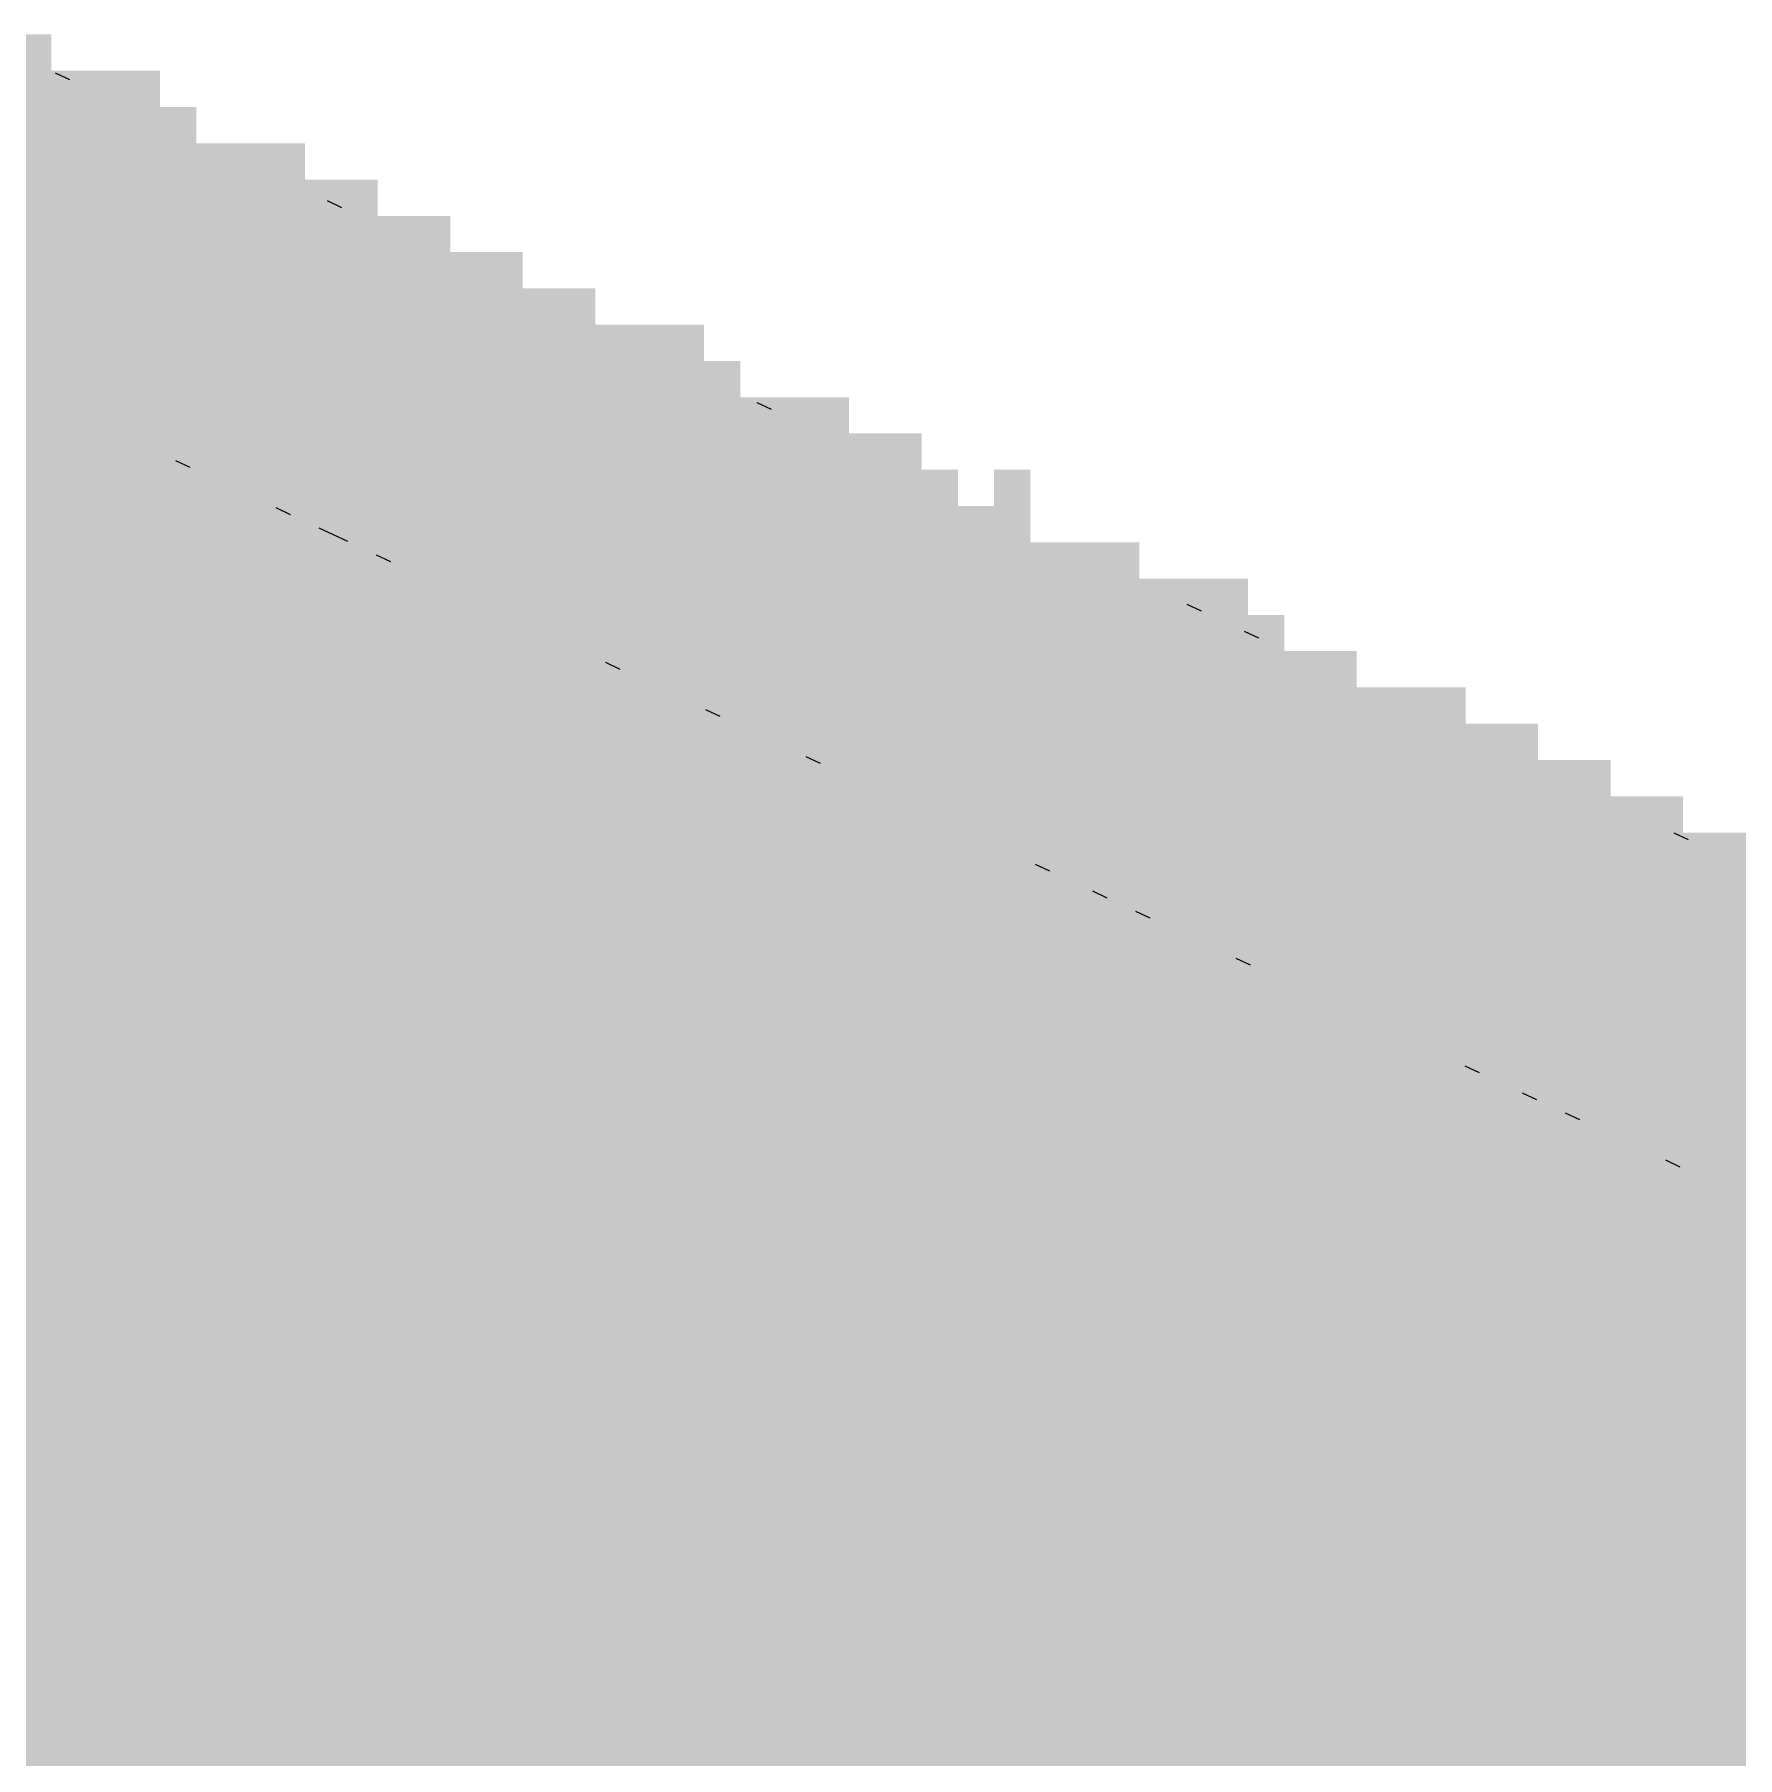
# Model space of a CAD drawing. Header units: millimetres. Extents: x 5 to 1315, y 5 to 292.
# Drawn here: x 1197.866 to 1202.392, y 100.593 to 105.173 of the extents above; entities that cross this region are included whole.
import ezdxf

# ---------------------------------------------------------------- set-up
doc = ezdxf.new("R2010")
doc.units = ezdxf.units.MM
doc.layers.add('EXISTING', color=7, linetype='Continuous')
doc.layers.add('IMAGES', color=7, linetype='Continuous')

# ---------------------------------------------------------------- blocks, each defined once
blk = doc.blocks.new('SHEET_03')
at = {"layer": 'EXISTING', "color": 250, "lineweight": 9}
for p, q in [((297.9598, 105.0517), (297.9217, 105.0696)), ((298.6831, 104.7122), (298.645, 104.7301)), ((299.8251, 104.176), (299.7871, 104.1939)), ((298.2413, 104.0401), (298.2794, 104.0223)), ((298.5078, 103.915), (298.5459, 103.8972)), ((298.622, 103.8614), (298.6981, 103.8257)), ((298.7743, 103.7899), (298.8123, 103.7721)), ((300.9671, 103.6399), (300.9291, 103.6578)), ((301.1194, 103.5684), (301.0813, 103.5863)), ((299.3833, 103.504), (299.4214, 103.4861)), ((299.6498, 103.3789), (299.6879, 103.361)), ((299.9163, 103.2538), (299.9544, 103.2359)), ((302.2614, 103.0323), (302.2234, 103.0501)), ((300.5254, 102.9678), (300.5634, 102.95)), ((300.6776, 102.8963), (300.7157, 102.8785)), ((300.7918, 102.8427), (300.8299, 102.8249)), ((301.0583, 102.7176), (301.0964, 102.6998)), ((301.6674, 102.4317), (301.7055, 102.4138)), ((301.8197, 102.3602), (301.8577, 102.3423)), ((301.9339, 102.3066), (301.9719, 102.2887)), ((302.2003, 102.1815), (302.2384, 102.1636))]:
    blk.add_line(p, q, dxfattribs=at)
at = {"layer": 'IMAGES', "color": 7}
for points in [[(297.7182, 105.0761), (297.9109, 105.0761), (297.7182, 105.1725), (297.9109, 105.1725)], [(297.7182, 104.9797), (297.9109, 104.9797), (297.7182, 105.0761), (297.9109, 105.0761)], [(297.9109, 104.9797), (298.0073, 104.9797), (297.9109, 105.0761), (298.0073, 105.0761)], [(298.0073, 104.9797), (298.2, 104.9797), (298.0073, 105.0761), (298.2, 105.0761)], [(296.6582, 104.8833), (297.9109, 104.8833), (296.6582, 104.9797), (297.9109, 104.9797)], [(297.9109, 104.8833), (298.0073, 104.8833), (297.9109, 104.9797), (298.0073, 104.9797)], [(298.0073, 104.8833), (298.1036, 104.8833), (298.0073, 104.9797), (298.1036, 104.9797)], [(298.1036, 104.8833), (298.2, 104.8833), (298.1036, 104.9797), (298.2, 104.9797)], [(298.2, 104.8833), (298.2964, 104.8833), (298.2, 104.9797), (298.2964, 104.9797)], [(296.8509, 104.7869), (298.1036, 104.7869), (296.8509, 104.8833), (298.1036, 104.8833)], [(298.1036, 104.7869), (298.2, 104.7869), (298.1036, 104.8833), (298.2, 104.8833)], [(298.2, 104.7869), (298.2964, 104.7869), (298.2, 104.8833), (298.2964, 104.8833)], [(298.2964, 104.7869), (298.3927, 104.7869), (298.2964, 104.8833), (298.3927, 104.8833)], [(298.3927, 104.7869), (298.4891, 104.7869), (298.3927, 104.8833), (298.4891, 104.8833)], [(298.4891, 104.7869), (298.5855, 104.7869), (298.4891, 104.8833), (298.5855, 104.8833)], [(297.14, 104.6905), (298.2964, 104.6905), (297.14, 104.7869), (298.2964, 104.7869)], [(298.2964, 104.6905), (298.3927, 104.6905), (298.2964, 104.7869), (298.3927, 104.7869)], [(298.3927, 104.6905), (298.4891, 104.6905), (298.3927, 104.7869), (298.4891, 104.7869)], [(298.4891, 104.6905), (298.5855, 104.6905), (298.4891, 104.7869), (298.5855, 104.7869)], [(298.5855, 104.6905), (298.6818, 104.6905), (298.5855, 104.7869), (298.6818, 104.7869)], [(298.6818, 104.6905), (298.7782, 104.6905), (298.6818, 104.7869), (298.7782, 104.7869)], [(297.2364, 104.5941), (298.4891, 104.5941), (297.2364, 104.6905), (298.4891, 104.6905)], [(298.4891, 104.5941), (298.5855, 104.5941), (298.4891, 104.6905), (298.5855, 104.6905)], [(298.5855, 104.5941), (298.6818, 104.5941), (298.5855, 104.6905), (298.6818, 104.6905)], [(298.6818, 104.5941), (298.7782, 104.5941), (298.6818, 104.6905), (298.7782, 104.6905)], [(298.7782, 104.5941), (298.8745, 104.5941), (298.7782, 104.6905), (298.8745, 104.6905)], [(298.8745, 104.5941), (298.9709, 104.5941), (298.8745, 104.6905), (298.9709, 104.6905)], [(297.6218, 104.4977), (298.6818, 104.4977), (297.6218, 104.5941), (298.6818, 104.5941)], [(298.6818, 104.4977), (298.8745, 104.4977), (298.6818, 104.5941), (298.8745, 104.5941)], [(298.8745, 104.4977), (298.9709, 104.4977), (298.8745, 104.5941), (298.9709, 104.5941)], [(298.9709, 104.4977), (299.0673, 104.4977), (298.9709, 104.5941), (299.0673, 104.5941)], [(299.0673, 104.4977), (299.1636, 104.4977), (299.0673, 104.5941), (299.1636, 104.5941)], [(297.8145, 104.4013), (298.8745, 104.4013), (297.8145, 104.4977), (298.8745, 104.4977)], [(298.8745, 104.4013), (298.9709, 104.4013), (298.8745, 104.4977), (298.9709, 104.4977)], [(298.9709, 104.4013), (299.0673, 104.4013), (298.9709, 104.4977), (299.0673, 104.4977)], [(299.0673, 104.4013), (299.1636, 104.4013), (299.0673, 104.4977), (299.1636, 104.4977)], [(299.1636, 104.4013), (299.26, 104.4013), (299.1636, 104.4977), (299.26, 104.4977)], [(299.26, 104.4013), (299.3564, 104.4013), (299.26, 104.4977), (299.3564, 104.4977)], [(297.8145, 104.3049), (297.9109, 104.3049), (297.8145, 104.4013), (297.9109, 104.4013)], [(297.9109, 104.3049), (299.0673, 104.3049), (297.9109, 104.4013), (299.0673, 104.4013)], [(299.0673, 104.3049), (299.1636, 104.3049), (299.0673, 104.4013), (299.1636, 104.4013)], [(299.1636, 104.3049), (299.3564, 104.3049), (299.1636, 104.4013), (299.3564, 104.4013)], [(299.3564, 104.3049), (299.6455, 104.3049), (299.3564, 104.4013), (299.6455, 104.4013)], [(297.8145, 104.2085), (297.9109, 104.2085), (297.8145, 104.3049), (297.9109, 104.3049)], [(297.9109, 104.2085), (298.0073, 104.2085), (297.9109, 104.3049), (298.0073, 104.3049)], [(298.0073, 104.2085), (298.1036, 104.2085), (298.0073, 104.3049), (298.1036, 104.3049)], [(298.1036, 104.2085), (298.2, 104.2085), (298.1036, 104.3049), (298.2, 104.3049)], [(298.2, 104.2085), (299.3564, 104.2085), (298.2, 104.3049), (299.3564, 104.3049)], [(299.3564, 104.2085), (299.4527, 104.2085), (299.3564, 104.3049), (299.4527, 104.3049)], [(299.4527, 104.2085), (299.5491, 104.2085), (299.4527, 104.3049), (299.5491, 104.3049)], [(299.5491, 104.2085), (299.6455, 104.2085), (299.5491, 104.3049), (299.6455, 104.3049)], [(299.6455, 104.2085), (299.7418, 104.2085), (299.6455, 104.3049), (299.7418, 104.3049)], [(297.8145, 104.1121), (297.9109, 104.1121), (297.8145, 104.2085), (297.9109, 104.2085)], [(297.9109, 104.1121), (298.0073, 104.1121), (297.9109, 104.2085), (298.0073, 104.2085)], [(298.0073, 104.0157), (298.1036, 104.0157), (298.0073, 104.2085), (298.1036, 104.2085)], [(298.1036, 104.1121), (298.2, 104.1121), (298.1036, 104.2085), (298.2, 104.2085)], [(298.2, 104.1121), (298.2964, 104.1121), (298.2, 104.2085), (298.2964, 104.2085)], [(298.2964, 104.1121), (298.3927, 104.1121), (298.2964, 104.2085), (298.3927, 104.2085)], [(298.3927, 104.1121), (299.5491, 104.1121), (298.3927, 104.2085), (299.5491, 104.2085)], [(299.5491, 104.1121), (299.6455, 104.1121), (299.5491, 104.2085), (299.6455, 104.2085)], [(299.6455, 104.1121), (299.7418, 104.1121), (299.6455, 104.2085), (299.7418, 104.2085)], [(299.7418, 104.1121), (299.8382, 104.1121), (299.7418, 104.2085), (299.8382, 104.2085)], [(299.8382, 104.1121), (299.9345, 104.1121), (299.8382, 104.2085), (299.9345, 104.2085)], [(299.9345, 104.1121), (300.0309, 104.1121), (299.9345, 104.2085), (300.0309, 104.2085)], [(295.7909, 104.0157), (297.9109, 104.0157), (295.7909, 104.1121), (297.9109, 104.1121)], [(297.9109, 104.0157), (298.0073, 104.0157), (297.9109, 104.1121), (298.0073, 104.1121)], [(298.1036, 104.0157), (298.2, 104.0157), (298.1036, 104.1121), (298.2, 104.1121)], [(298.2, 103.9193), (298.2964, 103.9193), (298.2, 104.1121), (298.2964, 104.1121)], [(298.2964, 103.9193), (298.3927, 103.9193), (298.2964, 104.1121), (298.3927, 104.1121)], [(298.3927, 104.0157), (298.4891, 104.0157), (298.3927, 104.1121), (298.4891, 104.1121)], [(298.4891, 104.0157), (298.5855, 104.0157), (298.4891, 104.1121), (298.5855, 104.1121)], [(298.5855, 104.0157), (299.6455, 104.0157), (298.5855, 104.1121), (299.6455, 104.1121)], [(299.6455, 104.0157), (299.9345, 104.0157), (299.6455, 104.1121), (299.9345, 104.1121)], [(299.9345, 104.0157), (300.0309, 104.0157), (299.9345, 104.1121), (300.0309, 104.1121)], [(300.0309, 103.9193), (300.1273, 103.9193), (300.0309, 104.1121), (300.1273, 104.1121)], [(300.1273, 104.0157), (300.2236, 104.0157), (300.1273, 104.1121), (300.2236, 104.1121)], [(296.08, 103.9193), (298.1036, 103.9193), (296.08, 104.0157), (298.1036, 104.0157)], [(298.1036, 103.9193), (298.2, 103.9193), (298.1036, 104.0157), (298.2, 104.0157)], [(298.3927, 103.9193), (298.5855, 103.9193), (298.3927, 104.0157), (298.5855, 104.0157)], [(298.5855, 103.9193), (298.7782, 103.9193), (298.5855, 104.0157), (298.7782, 104.0157)], [(298.7782, 103.9193), (299.9345, 103.9193), (298.7782, 104.0157), (299.9345, 104.0157)], [(299.9345, 103.9193), (300.0309, 103.9193), (299.9345, 104.0157), (300.0309, 104.0157)], [(300.1273, 103.9193), (300.2236, 103.9193), (300.1273, 104.0157), (300.2236, 104.0157)], [(300.2236, 103.9193), (300.32, 103.9193), (300.2236, 104.0157), (300.32, 104.0157)], [(300.4164, 103.9193), (300.5127, 103.9193), (300.4164, 104.0157), (300.5127, 104.0157)], [(296.2727, 103.8229), (298.3927, 103.8229), (296.2727, 103.9193), (298.3927, 103.9193)], [(298.3927, 103.8229), (298.4891, 103.8229), (298.3927, 103.9193), (298.4891, 103.9193)], [(298.4891, 103.8229), (298.6818, 103.8229), (298.4891, 103.9193), (298.6818, 103.9193)], [(298.6818, 103.8229), (298.7782, 103.8229), (298.6818, 103.9193), (298.7782, 103.9193)], [(298.7782, 103.8229), (298.8745, 103.8229), (298.7782, 103.9193), (298.8745, 103.9193)], [(298.8745, 103.8229), (298.9709, 103.8229), (298.8745, 103.9193), (298.9709, 103.9193)], [(298.9709, 103.8229), (300.0309, 103.8229), (298.9709, 103.9193), (300.0309, 103.9193)], [(300.0309, 103.8229), (300.1273, 103.8229), (300.0309, 103.9193), (300.1273, 103.9193)], [(300.1273, 103.8229), (300.2236, 103.8229), (300.1273, 103.9193), (300.2236, 103.9193)], [(300.2236, 103.8229), (300.4164, 103.8229), (300.2236, 103.9193), (300.4164, 103.9193)], [(300.4164, 103.8229), (300.5127, 103.8229), (300.4164, 103.9193), (300.5127, 103.9193)], [(296.4655, 103.7265), (298.4891, 103.7265), (296.4655, 103.8229), (298.4891, 103.8229)], [(298.4891, 103.7265), (298.5855, 103.7265), (298.4891, 103.8229), (298.5855, 103.8229)], [(298.5855, 103.7265), (298.6818, 103.7265), (298.5855, 103.8229), (298.6818, 103.8229)], [(298.6818, 103.7265), (298.7782, 103.7265), (298.6818, 103.8229), (298.7782, 103.8229)], [(298.7782, 103.7265), (298.8745, 103.7265), (298.7782, 103.8229), (298.8745, 103.8229)], [(298.8745, 103.7265), (298.9709, 103.7265), (298.8745, 103.8229), (298.9709, 103.8229)], [(298.9709, 103.7265), (299.0673, 103.7265), (298.9709, 103.8229), (299.0673, 103.8229)], [(299.0673, 103.7265), (299.1636, 103.7265), (299.0673, 103.8229), (299.1636, 103.8229)], [(299.1636, 103.7265), (300.4164, 103.7265), (299.1636, 103.8229), (300.4164, 103.8229)], [(300.4164, 103.7265), (300.5127, 103.7265), (300.4164, 103.8229), (300.5127, 103.8229)], [(300.5127, 103.7265), (300.6091, 103.7265), (300.5127, 103.8229), (300.6091, 103.8229)], [(300.6091, 103.7265), (300.7055, 103.7265), (300.6091, 103.8229), (300.7055, 103.8229)], [(300.7055, 103.7265), (300.8018, 103.7265), (300.7055, 103.8229), (300.8018, 103.8229)], [(296.6582, 103.6301), (298.7782, 103.6301), (296.6582, 103.7265), (298.7782, 103.7265)], [(298.7782, 103.6301), (298.8745, 103.6301), (298.7782, 103.7265), (298.8745, 103.7265)], [(298.8745, 103.6301), (299.0673, 103.6301), (298.8745, 103.7265), (299.0673, 103.7265)], [(299.0673, 103.6301), (299.1636, 103.6301), (299.0673, 103.7265), (299.1636, 103.7265)], [(299.1636, 103.6301), (299.26, 103.6301), (299.1636, 103.7265), (299.26, 103.7265)], [(299.26, 103.6301), (300.5127, 103.6301), (299.26, 103.7265), (300.5127, 103.7265)], [(300.5127, 103.6301), (300.8018, 103.6301), (300.5127, 103.7265), (300.8018, 103.7265)], [(300.8018, 103.6301), (300.8982, 103.6301), (300.8018, 103.7265), (300.8982, 103.7265)], [(300.8982, 103.6301), (301.0909, 103.6301), (300.8982, 103.7265), (301.0909, 103.7265)], [(296.7545, 103.5337), (298.8745, 103.5337), (296.7545, 103.6301), (298.8745, 103.6301)], [(298.8745, 103.5337), (298.9709, 103.5337), (298.8745, 103.6301), (298.9709, 103.6301)], [(298.9709, 103.5337), (299.0673, 103.5337), (298.9709, 103.6301), (299.0673, 103.6301)], [(299.0673, 103.5337), (299.1636, 103.5337), (299.0673, 103.6301), (299.1636, 103.6301)], [(299.1636, 103.5337), (299.26, 103.5337), (299.1636, 103.6301), (299.26, 103.6301)], [(299.26, 103.5337), (299.5491, 103.5337), (299.26, 103.6301), (299.5491, 103.6301)], [(299.5491, 103.5337), (300.8018, 103.5337), (299.5491, 103.6301), (300.8018, 103.6301)], [(300.8018, 103.5337), (300.8982, 103.5337), (300.8018, 103.6301), (300.8982, 103.6301)], [(300.8982, 103.5337), (300.9945, 103.5337), (300.8982, 103.6301), (300.9945, 103.6301)], [(300.9945, 103.5337), (301.0909, 103.5337), (300.9945, 103.6301), (301.0909, 103.6301)], [(301.0909, 103.5337), (301.1873, 103.5337), (301.0909, 103.6301), (301.1873, 103.6301)], [(297.0436, 103.4373), (299.1636, 103.4373), (297.0436, 103.5337), (299.1636, 103.5337)], [(299.1636, 103.4373), (299.26, 103.4373), (299.1636, 103.5337), (299.26, 103.5337)], [(299.26, 103.4373), (299.5491, 103.4373), (299.26, 103.5337), (299.5491, 103.5337)], [(299.5491, 103.4373), (299.6455, 103.4373), (299.5491, 103.5337), (299.6455, 103.5337)], [(299.6455, 103.4373), (299.7418, 103.4373), (299.6455, 103.5337), (299.7418, 103.5337)], [(299.7418, 103.4373), (300.8982, 103.4373), (299.7418, 103.5337), (300.8982, 103.5337)], [(300.8982, 103.4373), (300.9945, 103.4373), (300.8982, 103.5337), (300.9945, 103.5337)], [(300.9945, 103.4373), (301.1873, 103.4373), (300.9945, 103.5337), (301.1873, 103.5337)], [(301.1873, 103.4373), (301.2836, 103.4373), (301.1873, 103.5337), (301.2836, 103.5337)], [(301.2836, 103.4373), (301.38, 103.4373), (301.2836, 103.5337), (301.38, 103.5337)], [(297.2364, 103.3409), (299.3564, 103.3409), (297.2364, 103.4373), (299.3564, 103.4373)], [(299.3564, 103.3409), (299.5491, 103.3409), (299.3564, 103.4373), (299.5491, 103.4373)], [(299.5491, 103.3409), (299.6455, 103.3409), (299.5491, 103.4373), (299.6455, 103.4373)], [(299.6455, 103.3409), (299.7418, 103.3409), (299.6455, 103.4373), (299.7418, 103.4373)], [(299.7418, 103.3409), (299.8382, 103.3409), (299.7418, 103.4373), (299.8382, 103.4373)], [(299.8382, 103.3409), (300.0309, 103.3409), (299.8382, 103.4373), (300.0309, 103.4373)], [(300.0309, 103.3409), (301.1873, 103.3409), (300.0309, 103.4373), (301.1873, 103.4373)], [(301.1873, 103.3409), (301.2836, 103.3409), (301.1873, 103.4373), (301.2836, 103.4373)], [(301.2836, 103.3409), (301.38, 103.3409), (301.2836, 103.4373), (301.38, 103.4373)], [(301.38, 103.3409), (301.4764, 103.3409), (301.38, 103.4373), (301.4764, 103.4373)], [(301.4764, 103.3409), (301.5727, 103.3409), (301.4764, 103.4373), (301.5727, 103.4373)], [(301.5727, 103.3409), (301.6691, 103.3409), (301.5727, 103.4373), (301.6691, 103.4373)], [(297.5255, 103.2445), (299.5491, 103.2445), (297.5255, 103.3409), (299.5491, 103.3409)], [(299.5491, 103.2445), (299.6455, 103.2445), (299.5491, 103.3409), (299.6455, 103.3409)], [(299.6455, 103.2445), (299.8382, 103.2445), (299.6455, 103.3409), (299.8382, 103.3409)], [(299.8382, 103.2445), (300.0309, 103.2445), (299.8382, 103.3409), (300.0309, 103.3409)], [(300.0309, 103.2445), (300.1273, 103.2445), (300.0309, 103.3409), (300.1273, 103.3409)], [(300.1273, 103.2445), (301.38, 103.2445), (300.1273, 103.3409), (301.38, 103.3409)], [(301.38, 103.2445), (301.5727, 103.2445), (301.38, 103.3409), (301.5727, 103.3409)], [(301.5727, 103.2445), (301.6691, 103.2445), (301.5727, 103.3409), (301.6691, 103.3409)], [(301.6691, 103.2445), (301.7655, 103.2445), (301.6691, 103.3409), (301.7655, 103.3409)], [(301.7655, 103.2445), (301.8618, 103.2445), (301.7655, 103.3409), (301.8618, 103.3409)], [(297.6218, 103.1481), (299.7418, 103.1481), (297.6218, 103.2445), (299.7418, 103.2445)], [(299.7418, 103.1481), (299.8382, 103.1481), (299.7418, 103.2445), (299.8382, 103.2445)], [(299.8382, 103.1481), (300.0309, 103.1481), (299.8382, 103.2445), (300.0309, 103.2445)], [(300.0309, 103.0517), (300.1273, 103.0517), (300.0309, 103.2445), (300.1273, 103.2445)], [(300.1273, 103.1481), (300.2236, 103.1481), (300.1273, 103.2445), (300.2236, 103.2445)], [(300.2236, 103.1481), (300.4164, 103.1481), (300.2236, 103.2445), (300.4164, 103.2445)], [(300.4164, 103.1481), (301.5727, 103.1481), (300.4164, 103.2445), (301.5727, 103.2445)], [(301.5727, 103.1481), (301.6691, 103.1481), (301.5727, 103.2445), (301.6691, 103.2445)], [(301.6691, 103.1481), (301.7655, 103.1481), (301.6691, 103.2445), (301.7655, 103.2445)], [(301.7655, 103.1481), (301.8618, 103.1481), (301.7655, 103.2445), (301.8618, 103.2445)], [(301.8618, 103.1481), (301.9582, 103.1481), (301.8618, 103.2445), (301.9582, 103.2445)], [(301.9582, 103.1481), (302.0545, 103.1481), (301.9582, 103.2445), (302.0545, 103.2445)], [(297.8145, 103.0517), (298.0073, 103.0517), (297.8145, 103.1481), (298.0073, 103.1481)], [(298.0073, 103.0517), (300.0309, 103.0517), (298.0073, 103.1481), (300.0309, 103.1481)], [(300.1273, 103.0517), (300.2236, 103.0517), (300.1273, 103.1481), (300.2236, 103.1481)], [(300.2236, 103.0517), (300.4164, 103.0517), (300.2236, 103.1481), (300.4164, 103.1481)], [(300.4164, 103.0517), (300.5127, 103.0517), (300.4164, 103.1481), (300.5127, 103.1481)], [(300.5127, 103.0517), (300.6091, 103.0517), (300.5127, 103.1481), (300.6091, 103.1481)], [(300.6091, 103.0517), (301.7655, 103.0517), (300.6091, 103.1481), (301.7655, 103.1481)], [(301.7655, 103.0517), (301.8618, 103.0517), (301.7655, 103.1481), (301.8618, 103.1481)], [(301.8618, 103.0517), (301.9582, 103.0517), (301.8618, 103.1481), (301.9582, 103.1481)], [(301.9582, 103.0517), (302.0545, 103.0517), (301.9582, 103.1481), (302.0545, 103.1481)], [(302.0545, 103.0517), (302.1509, 103.0517), (302.0545, 103.1481), (302.1509, 103.1481)], [(302.1509, 103.0517), (302.2473, 103.0517), (302.1509, 103.1481), (302.2473, 103.1481)], [(297.8145, 102.9553), (297.9109, 102.9553), (297.8145, 103.0517), (297.9109, 103.0517)], [(297.9109, 102.9553), (298.0073, 102.9553), (297.9109, 103.0517), (298.0073, 103.0517)], [(298.0073, 102.9553), (298.1036, 102.9553), (298.0073, 103.0517), (298.1036, 103.0517)], [(298.1036, 102.9553), (300.2236, 102.9553), (298.1036, 103.0517), (300.2236, 103.0517)], [(300.2236, 102.9553), (300.32, 102.9553), (300.2236, 103.0517), (300.32, 103.0517)], [(300.32, 102.9553), (300.4164, 102.9553), (300.32, 103.0517), (300.4164, 103.0517)], [(300.4164, 102.9553), (300.5127, 102.9553), (300.4164, 103.0517), (300.5127, 103.0517)], [(300.5127, 102.9553), (300.6091, 102.9553), (300.5127, 103.0517), (300.6091, 103.0517)], [(300.6091, 102.9553), (300.7055, 102.9553), (300.6091, 103.0517), (300.7055, 103.0517)], [(300.7055, 102.9553), (300.8018, 102.9553), (300.7055, 103.0517), (300.8018, 103.0517)], [(300.8018, 102.9553), (301.9582, 102.9553), (300.8018, 103.0517), (301.9582, 103.0517)], [(301.9582, 102.9553), (302.0545, 102.9553), (301.9582, 103.0517), (302.0545, 103.0517)], [(302.0545, 102.9553), (302.1509, 102.9553), (302.0545, 103.0517), (302.1509, 103.0517)], [(302.1509, 102.9553), (302.2473, 102.9553), (302.1509, 103.0517), (302.2473, 103.0517)], [(302.2473, 102.9553), (302.3436, 102.9553), (302.2473, 103.0517), (302.3436, 103.0517)], [(302.3436, 102.9553), (302.44, 102.9553), (302.3436, 103.0517), (302.44, 103.0517)], [(297.8145, 102.8589), (297.9109, 102.8589), (297.8145, 102.9553), (297.9109, 102.9553)], [(297.9109, 102.8589), (298.0073, 102.8589), (297.9109, 102.9553), (298.0073, 102.9553)], [(298.0073, 102.8589), (298.1036, 102.8589), (298.0073, 102.9553), (298.1036, 102.9553)], [(298.1036, 102.8589), (298.2, 102.8589), (298.1036, 102.9553), (298.2, 102.9553)], [(298.2, 102.8589), (298.2964, 102.8589), (298.2, 102.9553), (298.2964, 102.9553)], [(298.2964, 102.8589), (300.4164, 102.8589), (298.2964, 102.9553), (300.4164, 102.9553)], [(300.4164, 102.8589), (300.5127, 102.8589), (300.4164, 102.9553), (300.5127, 102.9553)], [(300.5127, 102.8589), (300.6091, 102.8589), (300.5127, 102.9553), (300.6091, 102.9553)], [(300.6091, 102.8589), (300.7055, 102.8589), (300.6091, 102.9553), (300.7055, 102.9553)], [(300.7055, 102.8589), (300.8018, 102.8589), (300.7055, 102.9553), (300.8018, 102.9553)], [(300.8018, 102.8589), (300.9945, 102.8589), (300.8018, 102.9553), (300.9945, 102.9553)], [(300.9945, 102.8589), (302.1509, 102.8589), (300.9945, 102.9553), (302.1509, 102.9553)], [(302.1509, 102.8589), (302.3436, 102.8589), (302.1509, 102.9553), (302.3436, 102.9553)], [(302.3436, 102.8589), (302.44, 102.8589), (302.3436, 102.9553), (302.44, 102.9553)], [(297.6218, 102.7625), (298.0073, 102.7625), (297.6218, 102.8589), (298.0073, 102.8589)], [(298.0073, 102.7625), (298.1036, 102.7625), (298.0073, 102.8589), (298.1036, 102.8589)], [(298.1036, 102.7625), (298.2, 102.7625), (298.1036, 102.8589), (298.2, 102.8589)], [(298.2, 102.7625), (298.2964, 102.7625), (298.2, 102.8589), (298.2964, 102.8589)], [(298.2964, 102.7625), (298.3927, 102.7625), (298.2964, 102.8589), (298.3927, 102.8589)], [(298.3927, 102.7625), (298.4891, 102.7625), (298.3927, 102.8589), (298.4891, 102.8589)], [(298.4891, 102.7625), (300.6091, 102.7625), (298.4891, 102.8589), (300.6091, 102.8589)], [(300.6091, 102.7625), (300.7055, 102.7625), (300.6091, 102.8589), (300.7055, 102.8589)], [(300.7055, 102.7625), (300.8018, 102.7625), (300.7055, 102.8589), (300.8018, 102.8589)], [(300.8018, 102.7625), (300.8982, 102.7625), (300.8018, 102.8589), (300.8982, 102.8589)], [(300.8982, 102.7625), (300.9945, 102.7625), (300.8982, 102.8589), (300.9945, 102.8589)], [(300.9945, 102.7625), (301.1873, 102.7625), (300.9945, 102.8589), (301.1873, 102.8589)], [(301.1873, 102.7625), (302.44, 102.7625), (301.1873, 102.8589), (302.44, 102.8589)], [(297.8145, 102.6661), (297.9109, 102.6661), (297.8145, 102.7625), (297.9109, 102.7625)], [(297.9109, 102.6661), (298.0073, 102.6661), (297.9109, 102.7625), (298.0073, 102.7625)], [(298.0073, 102.6661), (298.1036, 102.6661), (298.0073, 102.7625), (298.1036, 102.7625)], [(298.1036, 102.6661), (298.2, 102.6661), (298.1036, 102.7625), (298.2, 102.7625)], [(298.2, 102.6661), (298.2964, 102.6661), (298.2, 102.7625), (298.2964, 102.7625)], [(298.2964, 102.6661), (298.4891, 102.6661), (298.2964, 102.7625), (298.4891, 102.7625)], [(298.4891, 102.6661), (298.5855, 102.6661), (298.4891, 102.7625), (298.5855, 102.7625)], [(298.5855, 102.6661), (298.6818, 102.6661), (298.5855, 102.7625), (298.6818, 102.7625)], [(298.6818, 102.6661), (300.8018, 102.6661), (298.6818, 102.7625), (300.8018, 102.7625)], [(300.8018, 102.6661), (300.8982, 102.6661), (300.8018, 102.7625), (300.8982, 102.7625)], [(300.8982, 102.6661), (300.9945, 102.6661), (300.8982, 102.7625), (300.9945, 102.7625)], [(300.9945, 102.6661), (301.0909, 102.6661), (300.9945, 102.7625), (301.0909, 102.7625)], [(301.0909, 102.6661), (301.1873, 102.6661), (301.0909, 102.7625), (301.1873, 102.7625)], [(301.1873, 102.6661), (301.2836, 102.6661), (301.1873, 102.7625), (301.2836, 102.7625)], [(301.2836, 102.6661), (301.38, 102.6661), (301.2836, 102.7625), (301.38, 102.7625)], [(301.38, 102.6661), (302.6327, 102.6661), (301.38, 102.7625), (302.6327, 102.7625)], [(291.9364, 102.5697), (297.9109, 102.5697), (291.9364, 102.6661), (297.9109, 102.6661)], [(297.9109, 102.5697), (298.1036, 102.5697), (297.9109, 102.6661), (298.1036, 102.6661)], [(298.1036, 102.5697), (298.2, 102.5697), (298.1036, 102.6661), (298.2, 102.6661)], [(298.2, 102.5697), (298.2964, 102.5697), (298.2, 102.6661), (298.2964, 102.6661)], [(298.2964, 102.5697), (298.3927, 102.5697), (298.2964, 102.6661), (298.3927, 102.6661)], [(298.3927, 102.5697), (298.4891, 102.5697), (298.3927, 102.6661), (298.4891, 102.6661)], [(298.4891, 102.5697), (298.5855, 102.5697), (298.4891, 102.6661), (298.5855, 102.6661)], [(298.5855, 102.5697), (298.6818, 102.5697), (298.5855, 102.6661), (298.6818, 102.6661)], [(298.6818, 102.5697), (298.7782, 102.5697), (298.6818, 102.6661), (298.7782, 102.6661)], [(298.7782, 102.5697), (298.8745, 102.5697), (298.7782, 102.6661), (298.8745, 102.6661)], [(298.8745, 102.5697), (300.9945, 102.5697), (298.8745, 102.6661), (300.9945, 102.6661)], [(300.9945, 102.5697), (301.0909, 102.5697), (300.9945, 102.6661), (301.0909, 102.6661)], [(301.0909, 102.5697), (301.1873, 102.5697), (301.0909, 102.6661), (301.1873, 102.6661)], [(301.1873, 102.5697), (301.2836, 102.5697), (301.1873, 102.6661), (301.2836, 102.6661)], [(301.2836, 102.5697), (301.38, 102.5697), (301.2836, 102.6661), (301.38, 102.6661)], [(301.38, 102.5697), (301.4764, 102.5697), (301.38, 102.6661), (301.4764, 102.6661)], [(301.4764, 102.5697), (301.5727, 102.5697), (301.4764, 102.6661), (301.5727, 102.6661)], [(301.5727, 102.5697), (302.8255, 102.5697), (301.5727, 102.6661), (302.8255, 102.6661)], [(292.2255, 102.4733), (298.0073, 102.4733), (292.2255, 102.5697), (298.0073, 102.5697)], [(298.0073, 102.4733), (298.1036, 102.4733), (298.0073, 102.5697), (298.1036, 102.5697)], [(298.1036, 102.4733), (298.2, 102.4733), (298.1036, 102.5697), (298.2, 102.5697)], [(298.2, 102.4733), (298.6818, 102.4733), (298.2, 102.5697), (298.6818, 102.5697)], [(298.6818, 102.4733), (298.7782, 102.4733), (298.6818, 102.5697), (298.7782, 102.5697)], [(298.7782, 102.4733), (298.8745, 102.4733), (298.7782, 102.5697), (298.8745, 102.5697)], [(298.8745, 102.4733), (298.9709, 102.4733), (298.8745, 102.5697), (298.9709, 102.5697)], [(298.9709, 102.3768), (299.0673, 102.3768), (298.9709, 102.5697), (299.0673, 102.5697)], [(299.0673, 102.4733), (299.1636, 102.4733), (299.0673, 102.5697), (299.1636, 102.5697)], [(299.1636, 102.4733), (301.2836, 102.4733), (299.1636, 102.5697), (301.2836, 102.5697)], [(301.2836, 102.4733), (301.4764, 102.4733), (301.2836, 102.5697), (301.4764, 102.5697)], [(301.4764, 102.4733), (301.5727, 102.4733), (301.4764, 102.5697), (301.5727, 102.5697)], [(301.5727, 102.4733), (301.9582, 102.4733), (301.5727, 102.5697), (301.9582, 102.5697)], [(301.9582, 102.4733), (302.9218, 102.4733), (301.9582, 102.5697), (302.9218, 102.5697)], [(292.4182, 102.3768), (298.5855, 102.3768), (292.4182, 102.4733), (298.5855, 102.4733)], [(298.5855, 102.2804), (298.6818, 102.2804), (298.5855, 102.4733), (298.6818, 102.4733)], [(298.6818, 102.3768), (298.7782, 102.3768), (298.6818, 102.4733), (298.7782, 102.4733)], [(298.7782, 102.3768), (298.8745, 102.3768), (298.7782, 102.4733), (298.8745, 102.4733)], [(298.8745, 102.3768), (298.9709, 102.3768), (298.8745, 102.4733), (298.9709, 102.4733)], [(299.0673, 102.3768), (299.1636, 102.3768), (299.0673, 102.4733), (299.1636, 102.4733)], [(299.1636, 102.3768), (299.26, 102.3768), (299.1636, 102.4733), (299.26, 102.4733)], [(299.26, 102.3768), (299.3564, 102.3768), (299.26, 102.4733), (299.3564, 102.4733)], [(299.3564, 102.3768), (301.38, 102.3768), (299.3564, 102.4733), (301.38, 102.4733)], [(301.38, 102.3768), (301.4764, 102.3768), (301.38, 102.4733), (301.4764, 102.4733)], [(301.4764, 102.3768), (301.5727, 102.3768), (301.4764, 102.4733), (301.5727, 102.4733)], [(301.5727, 102.3768), (301.6691, 102.3768), (301.5727, 102.4733), (301.6691, 102.4733)], [(301.6691, 102.3768), (301.7655, 102.3768), (301.6691, 102.4733), (301.7655, 102.4733)], [(301.7655, 102.3768), (301.9582, 102.3768), (301.7655, 102.4733), (301.9582, 102.4733)], [(301.9582, 102.3768), (302.0545, 102.3768), (301.9582, 102.4733), (302.0545, 102.4733)], [(302.0545, 102.3768), (303.2109, 102.3768), (302.0545, 102.4733), (303.2109, 102.4733)], [(292.6109, 102.2804), (298.4891, 102.2804), (292.6109, 102.3768), (298.4891, 102.3768)], [(298.4891, 102.2804), (298.5855, 102.2804), (298.4891, 102.3768), (298.5855, 102.3768)], [(298.6818, 102.2804), (298.7782, 102.2804), (298.6818, 102.3768), (298.7782, 102.3768)], [(298.7782, 102.2804), (298.8745, 102.2804), (298.7782, 102.3768), (298.8745, 102.3768)], [(298.8745, 102.2804), (298.9709, 102.2804), (298.8745, 102.3768), (298.9709, 102.3768)], [(298.9709, 102.2804), (299.0673, 102.2804), (298.9709, 102.3768), (299.0673, 102.3768)], [(299.0673, 102.2804), (299.3564, 102.2804), (299.0673, 102.3768), (299.3564, 102.3768)], [(299.3564, 102.2804), (299.4527, 102.2804), (299.3564, 102.3768), (299.4527, 102.3768)], [(299.4527, 102.2804), (299.5491, 102.2804), (299.4527, 102.3768), (299.5491, 102.3768)], [(299.5491, 102.2804), (301.6691, 102.2804), (299.5491, 102.3768), (301.6691, 102.3768)], [(301.6691, 102.2804), (301.8618, 102.2804), (301.6691, 102.3768), (301.8618, 102.3768)], [(301.8618, 102.2804), (301.9582, 102.2804), (301.8618, 102.3768), (301.9582, 102.3768)], [(301.9582, 102.2804), (302.0545, 102.2804), (301.9582, 102.3768), (302.0545, 102.3768)], [(302.0545, 102.2804), (302.1509, 102.2804), (302.0545, 102.3768), (302.1509, 102.3768)], [(302.1509, 102.2804), (302.3436, 102.2804), (302.1509, 102.3768), (302.3436, 102.3768)], [(302.3436, 102.2804), (303.3073, 102.2804), (302.3436, 102.3768), (303.3073, 102.3768)], [(292.8036, 102.184), (298.5855, 102.184), (292.8036, 102.2804), (298.5855, 102.2804)], [(298.5855, 102.184), (298.6818, 102.184), (298.5855, 102.2804), (298.6818, 102.2804)], [(298.6818, 102.184), (298.7782, 102.184), (298.6818, 102.2804), (298.7782, 102.2804)], [(298.7782, 102.184), (299.26, 102.184), (298.7782, 102.2804), (299.26, 102.2804)], [(299.26, 102.184), (299.3564, 102.184), (299.26, 102.2804), (299.3564, 102.2804)], [(299.3564, 101.9912), (299.4527, 101.9912), (299.3564, 102.2804), (299.4527, 102.2804)], [(299.4527, 102.184), (299.5491, 102.184), (299.4527, 102.2804), (299.5491, 102.2804)], [(299.5491, 102.184), (299.6455, 102.184), (299.5491, 102.2804), (299.6455, 102.2804)], [(299.6455, 102.184), (299.7418, 102.184), (299.6455, 102.2804), (299.7418, 102.2804)], [(299.7418, 102.184), (301.7655, 102.184), (299.7418, 102.2804), (301.7655, 102.2804)], [(301.7655, 102.184), (301.8618, 102.184), (301.7655, 102.2804), (301.8618, 102.2804)], [(301.8618, 102.184), (301.9582, 102.184), (301.8618, 102.2804), (301.9582, 102.2804)], [(301.9582, 102.184), (302.1509, 102.184), (301.9582, 102.2804), (302.1509, 102.2804)], [(302.1509, 102.184), (302.3436, 102.184), (302.1509, 102.2804), (302.3436, 102.2804)], [(302.3436, 102.184), (302.44, 102.184), (302.3436, 102.2804), (302.44, 102.2804)], [(292.9964, 102.0876), (299.1636, 102.0876), (292.9964, 102.184), (299.1636, 102.184)], [(299.1636, 101.9912), (299.26, 101.9912), (299.1636, 102.184), (299.26, 102.184)], [(299.26, 101.9912), (299.3564, 101.9912), (299.26, 102.184), (299.3564, 102.184)], [(299.4527, 101.9912), (299.7418, 101.9912), (299.4527, 102.184), (299.7418, 102.184)], [(299.7418, 102.0876), (299.8382, 102.0876), (299.7418, 102.184), (299.8382, 102.184)], [(299.8382, 102.0876), (299.9345, 102.0876), (299.8382, 102.184), (299.9345, 102.184)], [(299.9345, 102.0876), (302.0545, 102.0876), (299.9345, 102.184), (302.0545, 102.184)], [(302.0545, 102.0876), (302.1509, 102.0876), (302.0545, 102.184), (302.1509, 102.184)], [(302.1509, 102.0876), (302.3436, 102.0876), (302.1509, 102.184), (302.3436, 102.184)], [(302.3436, 101.9912), (302.44, 101.9912), (302.3436, 102.184), (302.44, 102.184)], [(293.2855, 101.9912), (299.1636, 101.9912), (293.2855, 102.0876), (299.1636, 102.0876)], [(299.7418, 101.9912), (299.8382, 101.9912), (299.7418, 102.0876), (299.8382, 102.0876)], [(299.8382, 101.8948), (299.9345, 101.8948), (299.8382, 102.0876), (299.9345, 102.0876)], [(299.9345, 101.9912), (300.0309, 101.9912), (299.9345, 102.0876), (300.0309, 102.0876)], [(300.0309, 101.9912), (300.1273, 101.9912), (300.0309, 102.0876), (300.1273, 102.0876)], [(300.1273, 101.9912), (300.2236, 101.9912), (300.1273, 102.0876), (300.2236, 102.0876)], [(300.2236, 101.9912), (302.2473, 101.9912), (300.2236, 102.0876), (302.2473, 102.0876)], [(302.2473, 101.9912), (302.3436, 101.9912), (302.2473, 102.0876), (302.3436, 102.0876)], [(293.3818, 101.8948), (299.26, 101.8948), (293.3818, 101.9912), (299.26, 101.9912)], [(299.26, 101.8948), (299.3564, 101.8948), (299.26, 101.9912), (299.3564, 101.9912)], [(299.3564, 101.8948), (299.7418, 101.8948), (299.3564, 101.9912), (299.7418, 101.9912)], [(299.7418, 101.8948), (299.8382, 101.8948), (299.7418, 101.9912), (299.8382, 101.9912)], [(299.9345, 101.8948), (300.0309, 101.8948), (299.9345, 101.9912), (300.0309, 101.9912)], [(300.0309, 101.8948), (300.1273, 101.8948), (300.0309, 101.9912), (300.1273, 101.9912)], [(300.1273, 101.8948), (300.2236, 101.8948), (300.1273, 101.9912), (300.2236, 101.9912)], [(300.2236, 101.8948), (300.32, 101.8948), (300.2236, 101.9912), (300.32, 101.9912)], [(300.32, 101.8948), (302.44, 101.8948), (300.32, 101.9912), (302.44, 101.9912)], [(293.6709, 101.7984), (299.6455, 101.7984), (293.6709, 101.8948), (299.6455, 101.8948)], [(299.6455, 101.7984), (299.7418, 101.7984), (299.6455, 101.8948), (299.7418, 101.8948)], [(299.7418, 101.7984), (299.8382, 101.7984), (299.7418, 101.8948), (299.8382, 101.8948)], [(299.8382, 101.7984), (299.9345, 101.7984), (299.8382, 101.8948), (299.9345, 101.8948)], [(299.9345, 101.7984), (300.0309, 101.7984), (299.9345, 101.8948), (300.0309, 101.8948)], [(300.0309, 101.7984), (300.1273, 101.7984), (300.0309, 101.8948), (300.1273, 101.8948)], [(300.1273, 101.702), (300.2236, 101.702), (300.1273, 101.8948), (300.2236, 101.8948)], [(300.2236, 101.7984), (300.32, 101.7984), (300.2236, 101.8948), (300.32, 101.8948)], [(300.32, 101.7984), (300.4164, 101.7984), (300.32, 101.8948), (300.4164, 101.8948)], [(300.4164, 101.7984), (300.5127, 101.7984), (300.4164, 101.8948), (300.5127, 101.8948)], [(300.5127, 101.7984), (302.6327, 101.7984), (300.5127, 101.8948), (302.6327, 101.8948)], [(293.7673, 101.702), (299.6455, 101.702), (293.7673, 101.7984), (299.6455, 101.7984)], [(299.6455, 101.702), (299.7418, 101.702), (299.6455, 101.7984), (299.7418, 101.7984)], [(299.7418, 101.702), (299.9345, 101.702), (299.7418, 101.7984), (299.9345, 101.7984)], [(299.9345, 101.702), (300.0309, 101.702), (299.9345, 101.7984), (300.0309, 101.7984)], [(300.0309, 101.702), (300.1273, 101.702), (300.0309, 101.7984), (300.1273, 101.7984)], [(300.2236, 101.702), (300.4164, 101.702), (300.2236, 101.7984), (300.4164, 101.7984)], [(300.4164, 101.702), (300.5127, 101.702), (300.4164, 101.7984), (300.5127, 101.7984)], [(300.5127, 101.702), (300.6091, 101.702), (300.5127, 101.7984), (300.6091, 101.7984)], [(300.6091, 101.702), (300.7055, 101.702), (300.6091, 101.7984), (300.7055, 101.7984)], [(300.7055, 101.702), (300.8018, 101.702), (300.7055, 101.7984), (300.8018, 101.7984)], [(300.8018, 101.702), (302.8255, 101.702), (300.8018, 101.7984), (302.8255, 101.7984)], [(294.1527, 101.6056), (299.8382, 101.6056), (294.1527, 101.702), (299.8382, 101.702)], [(299.8382, 101.6056), (299.9345, 101.6056), (299.8382, 101.702), (299.9345, 101.702)], [(299.9345, 101.6056), (300.0309, 101.6056), (299.9345, 101.702), (300.0309, 101.702)], [(300.0309, 101.6056), (300.1273, 101.6056), (300.0309, 101.702), (300.1273, 101.702)], [(300.1273, 101.6056), (300.4164, 101.6056), (300.1273, 101.702), (300.4164, 101.702)], [(300.4164, 101.6056), (300.6091, 101.6056), (300.4164, 101.702), (300.6091, 101.702)], [(300.6091, 101.6056), (300.7055, 101.6056), (300.6091, 101.702), (300.7055, 101.702)], [(300.7055, 101.6056), (300.8018, 101.6056), (300.7055, 101.702), (300.8018, 101.702)], [(300.8018, 101.6056), (300.8982, 101.6056), (300.8018, 101.702), (300.8982, 101.702)], [(300.8982, 101.6056), (303.1145, 101.6056), (300.8982, 101.702), (303.1145, 101.702)], [(294.2491, 101.5092), (300.32, 101.5092), (294.2491, 101.6056), (300.32, 101.6056)], [(300.32, 101.5092), (300.4164, 101.5092), (300.32, 101.6056), (300.4164, 101.6056)], [(300.4164, 101.5092), (300.5127, 101.5092), (300.4164, 101.6056), (300.5127, 101.6056)], [(300.5127, 101.5092), (300.7055, 101.5092), (300.5127, 101.6056), (300.7055, 101.6056)], [(300.7055, 101.5092), (300.8018, 101.5092), (300.7055, 101.6056), (300.8018, 101.6056)], [(300.8018, 101.5092), (300.8982, 101.5092), (300.8018, 101.6056), (300.8982, 101.6056)], [(300.8982, 101.5092), (300.9945, 101.5092), (300.8982, 101.6056), (300.9945, 101.6056)], [(300.9945, 101.5092), (301.0909, 101.5092), (300.9945, 101.6056), (301.0909, 101.6056)], [(301.0909, 101.5092), (303.2109, 101.5092), (301.0909, 101.6056), (303.2109, 101.6056)], [(294.4418, 101.4128), (300.4164, 101.4128), (294.4418, 101.5092), (300.4164, 101.5092)], [(300.4164, 101.4128), (300.5127, 101.4128), (300.4164, 101.5092), (300.5127, 101.5092)], [(300.5127, 101.4128), (300.6091, 101.4128), (300.5127, 101.5092), (300.6091, 101.5092)], [(300.6091, 101.4128), (300.7055, 101.4128), (300.6091, 101.5092), (300.7055, 101.5092)], [(300.7055, 101.4128), (300.8018, 101.4128), (300.7055, 101.5092), (300.8018, 101.5092)], [(300.8018, 101.4128), (301.0909, 101.4128), (300.8018, 101.5092), (301.0909, 101.5092)], [(301.0909, 101.4128), (301.1873, 101.4128), (301.0909, 101.5092), (301.1873, 101.5092)], [(301.1873, 101.4128), (301.2836, 101.4128), (301.1873, 101.5092), (301.2836, 101.5092)], [(301.2836, 101.3164), (301.38, 101.3164), (301.2836, 101.5092), (301.38, 101.5092)], [(301.38, 101.4128), (303.5, 101.4128), (301.38, 101.5092), (303.5, 101.5092)], [(294.6345, 101.3164), (300.5127, 101.3164), (294.6345, 101.4128), (300.5127, 101.4128)], [(300.5127, 101.3164), (300.6091, 101.3164), (300.5127, 101.4128), (300.6091, 101.4128)], [(300.6091, 101.3164), (300.7055, 101.3164), (300.6091, 101.4128), (300.7055, 101.4128)], [(300.7055, 101.3164), (300.8982, 101.3164), (300.7055, 101.4128), (300.8982, 101.4128)], [(300.8982, 101.3164), (301.0909, 101.3164), (300.8982, 101.4128), (301.0909, 101.4128)], [(301.0909, 101.3164), (301.2836, 101.3164), (301.0909, 101.4128), (301.2836, 101.4128)], [(301.38, 101.3164), (301.4764, 101.3164), (301.38, 101.4128), (301.4764, 101.4128)], [(301.4764, 101.3164), (301.5727, 101.3164), (301.4764, 101.4128), (301.5727, 101.4128)], [(301.5727, 101.3164), (303.6927, 101.3164), (301.5727, 101.4128), (303.6927, 101.4128)], [(294.8273, 101.22), (300.8018, 101.22), (294.8273, 101.3164), (300.8018, 101.3164)], [(300.8018, 101.22), (300.8982, 101.22), (300.8018, 101.3164), (300.8982, 101.3164)], [(300.8982, 101.22), (301.0909, 101.22), (300.8982, 101.3164), (301.0909, 101.3164)], [(301.0909, 101.22), (301.1873, 101.22), (301.0909, 101.3164), (301.1873, 101.3164)], [(301.1873, 101.22), (301.2836, 101.22), (301.1873, 101.3164), (301.2836, 101.3164)], [(301.2836, 101.1236), (301.38, 101.1236), (301.2836, 101.3164), (301.38, 101.3164)], [(301.38, 101.22), (301.4764, 101.22), (301.38, 101.3164), (301.4764, 101.3164)], [(301.4764, 101.22), (301.5727, 101.22), (301.4764, 101.3164), (301.5727, 101.3164)], [(301.5727, 101.22), (301.6691, 101.22), (301.5727, 101.3164), (301.6691, 101.3164)], [(301.6691, 101.22), (301.7655, 101.22), (301.6691, 101.3164), (301.7655, 101.3164)], [(301.7655, 101.22), (303.7891, 101.22), (301.7655, 101.3164), (303.7891, 101.3164)], [(295.1164, 101.1236), (300.8982, 101.1236), (295.1164, 101.22), (300.8982, 101.22)], [(300.8982, 101.1236), (300.9945, 101.1236), (300.8982, 101.22), (300.9945, 101.22)], [(300.9945, 101.1236), (301.0909, 101.1236), (300.9945, 101.22), (301.0909, 101.22)], [(301.0909, 101.1236), (301.2836, 101.1236), (301.0909, 101.22), (301.2836, 101.22)], [(301.38, 101.1236), (301.5727, 101.1236), (301.38, 101.22), (301.5727, 101.22)], [(301.5727, 101.1236), (301.6691, 101.1236), (301.5727, 101.22), (301.6691, 101.22)], [(301.6691, 101.1236), (301.7655, 101.1236), (301.6691, 101.22), (301.7655, 101.22)], [(301.7655, 101.1236), (301.8618, 101.1236), (301.7655, 101.22), (301.8618, 101.22)], [(301.8618, 101.1236), (301.9582, 101.1236), (301.8618, 101.22), (301.9582, 101.22)], [(301.9582, 101.1236), (304.0782, 101.1236), (301.9582, 101.22), (304.0782, 101.22)], [(295.3091, 101.0272), (301.0909, 101.0272), (295.3091, 101.1236), (301.0909, 101.1236)], [(301.0909, 101.0272), (301.1873, 101.0272), (301.0909, 101.1236), (301.1873, 101.1236)], [(301.1873, 101.0272), (301.2836, 101.0272), (301.1873, 101.1236), (301.2836, 101.1236)], [(301.2836, 101.0272), (301.4764, 101.0272), (301.2836, 101.1236), (301.4764, 101.1236)], [(301.4764, 100.9308), (301.5727, 100.9308), (301.4764, 101.1236), (301.5727, 101.1236)], [(301.5727, 101.0272), (301.6691, 101.0272), (301.5727, 101.1236), (301.6691, 101.1236)], [(301.6691, 101.0272), (301.7655, 101.0272), (301.6691, 101.1236), (301.7655, 101.1236)], [(301.7655, 101.0272), (301.8618, 101.0272), (301.7655, 101.1236), (301.8618, 101.1236)], [(301.8618, 101.0272), (301.9582, 101.0272), (301.8618, 101.1236), (301.9582, 101.1236)], [(301.9582, 101.0272), (302.0545, 101.0272), (301.9582, 101.1236), (302.0545, 101.1236)], [(302.0545, 101.0272), (302.1509, 101.0272), (302.0545, 101.1236), (302.1509, 101.1236)], [(302.1509, 101.0272), (304.2709, 101.0272), (302.1509, 101.1236), (304.2709, 101.1236)], [(295.5018, 100.9308), (301.38, 100.9308), (295.5018, 101.0272), (301.38, 101.0272)], [(301.38, 100.9308), (301.4764, 100.9308), (301.38, 101.0272), (301.4764, 101.0272)], [(301.5727, 100.9308), (301.7655, 100.9308), (301.5727, 101.0272), (301.7655, 101.0272)], [(301.7655, 100.8344), (301.8618, 100.8344), (301.7655, 101.0272), (301.8618, 101.0272)], [(301.8618, 100.9308), (302.0545, 100.9308), (301.8618, 101.0272), (302.0545, 101.0272)], [(302.0545, 100.9308), (302.1509, 100.9308), (302.0545, 101.0272), (302.1509, 101.0272)], [(302.1509, 100.9308), (302.2473, 100.9308), (302.1509, 101.0272), (302.2473, 101.0272)], [(302.2473, 100.9308), (302.3436, 100.9308), (302.2473, 101.0272), (302.3436, 101.0272)], [(302.3436, 100.9308), (304.56, 100.9308), (302.3436, 101.0272), (304.56, 101.0272)], [(295.6945, 100.8344), (301.4764, 100.8344), (295.6945, 100.9308), (301.4764, 100.9308)], [(301.4764, 100.8344), (301.5727, 100.8344), (301.4764, 100.9308), (301.5727, 100.9308)], [(301.5727, 100.8344), (301.6691, 100.8344), (301.5727, 100.9308), (301.6691, 100.9308)], [(301.6691, 100.8344), (301.7655, 100.8344), (301.6691, 100.9308), (301.7655, 100.9308)], [(301.8618, 100.8344), (302.1509, 100.8344), (301.8618, 100.9308), (302.1509, 100.9308)], [(302.1509, 100.8344), (302.2473, 100.8344), (302.1509, 100.9308), (302.2473, 100.9308)], [(302.2473, 100.8344), (302.3436, 100.8344), (302.2473, 100.9308), (302.3436, 100.9308)], [(302.3436, 100.8344), (302.44, 100.8344), (302.3436, 100.9308), (302.44, 100.9308)], [(295.8873, 100.738), (301.6691, 100.738), (295.8873, 100.8344), (301.6691, 100.8344)], [(301.6691, 100.738), (301.7655, 100.738), (301.6691, 100.8344), (301.7655, 100.8344)], [(301.7655, 100.738), (302.2473, 100.738), (301.7655, 100.8344), (302.2473, 100.8344)], [(302.2473, 100.738), (302.44, 100.738), (302.2473, 100.8344), (302.44, 100.8344)], [(296.08, 100.6416), (302.1509, 100.6416), (296.08, 100.738), (302.1509, 100.738)], [(302.1509, 100.6416), (302.2473, 100.6416), (302.1509, 100.738), (302.2473, 100.738)], [(302.2473, 100.6416), (302.44, 100.6416), (302.2473, 100.738), (302.44, 100.738)], [(296.2727, 100.5452), (302.2473, 100.5452), (296.2727, 100.6416), (302.2473, 100.6416)], [(302.2473, 100.5452), (302.44, 100.5452), (302.2473, 100.6416), (302.44, 100.6416)]]:
    blk.add_solid(points, dxfattribs=at)

msp = doc.modelspace()

# ---------------------------------------------------------------- block references
msp.add_blockref('SHEET_03', (900, 0))

doc.saveas('drawing.dxf')
